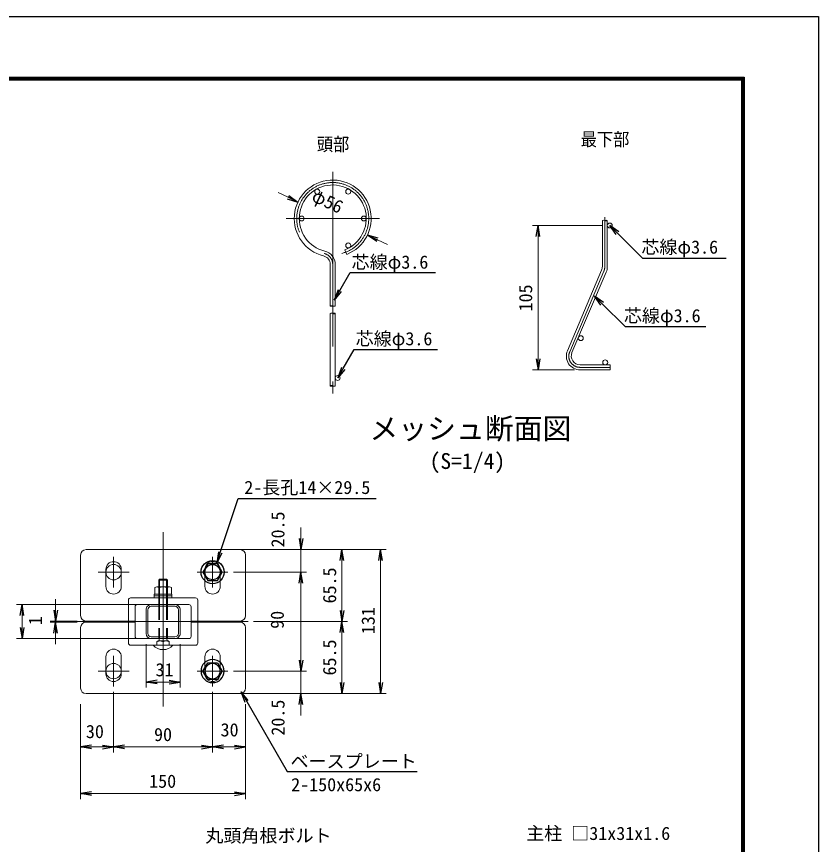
# Model space of a CAD drawing. Units: millimetres, scale not verified, with parts at other scales. Extents: x -396 to 8004, y -2970 to 2970.
# Drawn here: x 5087 to 8004, y -41 to 2970 of the extents above; entities that cross this region are included whole.
import ezdxf
from ezdxf.enums import TextEntityAlignment as Align

# ---------------------------------------------------------------- set-up
doc = ezdxf.new("R2010")
doc.units = ezdxf.units.MM
doc.header["$LTSCALE"] = 20
doc.linetypes.add('DASHED', pattern=[7.5, 6, -1.5])
doc.linetypes.add('USER1', pattern=[50.8, 31.75, -6.35, 6.35, -6.35])
for name, color, linetype, lineweight in [('0-2_D-STR-DIM', 7, 'Continuous', 13), ('0-3_D-STR3', 3, 'Continuous', 13), ('0-4_D-BMK', 2, 'USER1', 13), ('0-6_D-STR2', 7, 'Continuous', 13), ('0-7_0', 7, 'Continuous', 25), ('0-8_D-STR-TXT', 7, 'Continuous', 25), ('0-E_31', 1, 'Continuous', 5), ('1-0_D-TTL', 7, 'Continuous', 25)]:
    doc.layers.add(name, color=color, linetype=linetype, lineweight=lineweight)
doc.layers.add('0-9_D-TTL-TXT', color=7, linetype='Continuous')
doc.styles.add('ＭＳ ゴシック', font='')
doc.styles.get('ＭＳ ゴシック').set_extended_font_data('MS Gothic')

# ---------------------------------------------------------------- blocks, each defined once
blk = doc.blocks.new('_Open')
at = {"layer": '0-7_0'}
blk.add_line((-20, 3.33), (0, 0), dxfattribs=at)
blk.add_lwpolyline([(-20, -3.33), (0, 0), (-20, 0)], dxfattribs=at)
blk = doc.blocks.new('ベースプレート部品\u3000平面図')
at = {"layer": '0-3_D-STR3'}
for p, q in [((-13176.5, 106918.2), (-15976.5, 106918.2)), ((-16076.5, 106818.2), (-16076.5, 105718.2)), ((-13076.5, 105718.2), (-13076.5, 106818.2)), ((-15616.5, 106248.2), (-15616.5, 106558.2)), ((-15336.5, 106248.2), (-15336.5, 106558.2)), ((-13816.5, 106248.2), (-13816.5, 106558.2)), ((-13536.5, 106248.2), (-13536.5, 106558.2)), ((-15206.5, 105618.2), (-15206.5, 105998.2)), ((-13986.5, 106038.2), (-15166.5, 106038.2)), ((-13946.5, 105998.2), (-13946.5, 105618.2)), ((-15086.5, 105618.2), (-15086.5, 105878.2)), ((-14106.5, 105918.2), (-15046.5, 105918.2)), ((-14066.5, 105618.2), (-14066.5, 105878.2)), ((-15976.5, 105618.2), (-15084.8, 105618.2)), ((-14064.8, 105618.2), (-13176.5, 105618.2))]:
    blk.add_line(p, q, dxfattribs=at)
for centre, radius, start, end in [((-15976.5, 106818.2), 100, 90, 180), ((-13176.5, 106818.2), 100, 0, 90), ((-15476.5, 106558.2), 140, 0, 180), ((-13676.5, 106558.2), 140, 0, 180), ((-15476.5, 106248.2), 140, 180, 0), ((-13676.5, 106248.2), 140, 180, 0), ((-15166.5, 105998.2), 40, 90, 180), ((-13986.5, 105998.2), 40, 0, 90), ((-15046.5, 105878.2), 40, 90, 180), ((-14106.5, 105878.2), 40, 0, 90), ((-15976.5, 105718.2), 100, 180, 270), ((-13176.5, 105718.2), 100, 270, 0)]:
    blk.add_arc(centre, radius, start, end, dxfattribs=at)
blk = doc.blocks.new('M10-平')
at = {"layer": '0-7_0', "color": 3}
blk.add_lwpolyline([(152.6, -88.1), (152.6, 88.1), (0, 176.2), (-152.6, 88.1), (-152.6, -88.1), (0, -176.2)], close=True, dxfattribs=at)
for radius in [210, 138.5]:
    blk.add_circle((0, 0), radius, dxfattribs=at)
blk = doc.blocks.new('MLeader6')
at = {"layer": '0-2_D-STR-DIM', "lineweight": 25}
blk.add_line((6268.02, 1969.75), (6242.25, 1938.44), dxfattribs=at)
for points in [[(6262.25, 1973.08), (6300.23, 2038.87), (6603.56, 2038.87), (6610.76, 2038.87)], [(6256.48, 1976.42), (6242.25, 1938.44), (6262.25, 1973.08)]]:
    blk.add_lwpolyline(points, dxfattribs=at)
blk = doc.blocks.new('MLeader7')
at = {"layer": '0-2_D-STR-DIM', "lineweight": 25}
blk.add_line((6280.81, 1686.79), (6255.04, 1655.48), dxfattribs=at)
for points in [[(6275.04, 1690.12), (6314.89, 1759.14), (6611.53, 1759.14), (6618.73, 1759.14)], [(6269.27, 1693.45), (6255.04, 1655.48), (6275.04, 1690.12)]]:
    blk.add_lwpolyline(points, dxfattribs=at)
blk = doc.blocks.new('MLeader8')
at = {"layer": '0-2_D-STR-DIM', "lineweight": 25}
blk.add_line((7268.37, 2177.16), (7244.8, 2210.16), dxfattribs=at)
for points in [[(7277.79, 2186.59), (7244.8, 2210.16), (7273.08, 2181.87)], [(7273.08, 2181.87), (7363.82, 2091.13), (7660.74, 2091.13), (7667.94, 2091.13)]]:
    blk.add_lwpolyline(points, dxfattribs=at)
blk = doc.blocks.new('MLeader9')
at = {"layer": '0-2_D-STR-DIM', "lineweight": 25}
blk.add_line((7212.76, 1920.67), (7189.19, 1953.67), dxfattribs=at)
for points in [[(7222.18, 1930.1), (7189.19, 1953.67), (7217.47, 1925.39)], [(7217.47, 1925.39), (7300.51, 1842.35), (7587.57, 1842.35), (7594.77, 1842.35)]]:
    blk.add_lwpolyline(points, dxfattribs=at)
blk = doc.blocks.new('MLeader11')
at = {"layer": '0-8_D-STR-TXT'}
blk.add_line((5833.86, 1018.9), (5814.91, 983.05), dxfattribs=at)
for points in [[(5827.54, 1021), (5892.92, 1217.49), (6387.4, 1217.49), (6394.6, 1217.49)], [(5821.21, 1023.11), (5814.91, 983.05), (5827.54, 1021)]]:
    blk.add_lwpolyline(points, dxfattribs=at)
blk = doc.blocks.new('MLeader12')
at = {"layer": '0-8_D-STR-TXT'}
blk.add_line((5918.24, 475.58), (5904, 513.55), dxfattribs=at)
for points in [[(5929.79, 482.25), (5904, 513.55), (5924.02, 478.91)], [(5924.02, 478.91), (6071.23, 224.11), (6537.05, 224.11), (6544.25, 224.11)]]:
    blk.add_lwpolyline(points, dxfattribs=at)

msp = doc.modelspace()

# ---------------------------------------------------------------- linework, layer by layer
at = {"layer": '0-2_D-STR-DIM'}
for p, q in [((6074.39, 2312.59), (6038.25, 2329.73)), ((7215.8, 2210.16), (6963.81, 2210.16)), ((6983.81, 1725.16), (6983.81, 2170.16)), ((6399.68, 2158.36), (6435.83, 2141.22)), ((7116.8, 1685.16), (6963.81, 1685.16)), ((6121.22, 1071.41), (6121.22, 1111.41)), ((5836.89, 1031.41), (6290.59, 1031.41)), ((5919.88, 1031.41), (6141.22, 1031.41)), ((5919.88, 1031.41), (6430.94, 1031.41)), ((6121.22, 949.42), (6121.22, 1031.41)), ((6270.59, 809.41), (6270.59, 991.41)), ((6410.94, 991.41), (6410.94, 547.41)), ((5875.87, 949.42), (6141.22, 949.42)), ((5875.87, 949.42), (6141.22, 949.42)), ((6121.22, 909.42), (6121.22, 869.42)), ((6121.22, 909.42), (6121.22, 629.41)), ((5228.53, 811.41), (5228.53, 851.41)), ((5537.88, 831.41), (5087, 831.41)), ((5107, 747.41), (5107, 791.41)), ((5307.9, 771.41), (5208.53, 771.41)), ((5307.9, 767.41), (5208.53, 767.41)), ((5228.53, 767.41), (5228.53, 771.41)), ((5949.36, 769.41), (6290.59, 769.41)), ((5949.36, 769.41), (6290.59, 769.41)), ((5228.53, 727.41), (5228.53, 687.41)), ((6270.59, 547.41), (6270.59, 729.41)), ((5537.88, 707.41), (5087, 707.41)), ((5557.88, 687.41), (5557.88, 529.23)), ((5681.88, 687.41), (5681.88, 529.23)), ((6121.22, 629.41), (6121.22, 669.41)), ((5875.87, 589.41), (6141.22, 589.41)), ((5875.87, 589.41), (6141.22, 589.41)), ((6121.22, 589.41), (6121.22, 507.41)), ((5597.88, 549.23), (5641.88, 549.23)), ((5439.87, 513.46), (5439.87, 293.65)), ((5439.87, 513.46), (5439.87, 293.65)), ((5799.87, 513.46), (5799.87, 293.65)), ((5799.87, 513.46), (5799.87, 293.65)), ((5836.89, 507.41), (6290.59, 507.41)), ((5919.88, 507.41), (6141.22, 507.41)), ((5919.88, 507.41), (6430.94, 507.41)), ((5319.88, 469.46), (5319.88, 293.65)), ((5319.88, 469.46), (5319.88, 123.93)), ((5919.88, 469.46), (5919.88, 293.65)), ((5919.88, 469.46), (5919.88, 123.93)), ((6121.22, 467.41), (6121.22, 427.41)), ((5399.87, 313.65), (5359.88, 313.65)), ((5759.87, 313.65), (5479.87, 313.65)), ((5839.87, 313.65), (5879.88, 313.65)), ((5879.88, 143.93), (5359.88, 143.93))]:
    msp.add_line(p, q, dxfattribs=at)
at = {"layer": '0-3_D-STR3'}
for p, q in [((5603.86, 920.21), (5607.06, 923.41)), ((5603.87, 895.81), (5603.86, 920.21)), ((5635.86, 920.21), (5603.86, 920.21)), ((5632.66, 923.41), (5607.06, 923.41)), ((5607.07, 895.81), (5607.06, 923.41)), ((5632.67, 895.81), (5632.66, 923.41)), ((5635.86, 920.21), (5632.66, 923.41)), ((5635.87, 895.81), (5635.86, 920.21)), ((5589.88, 869.81), (5589.88, 893.01)), ((5596.77, 895.81), (5642.95, 895.81)), ((5604.88, 869.81), (5604.88, 893.01)), ((5634.88, 869.81), (5634.88, 893.01)), ((5649.88, 869.81), (5649.88, 893.01)), ((5587.88, 869.81), (5587.88, 863.41)), ((5587.88, 863.41), (5651.88, 863.41)), ((5589.88, 869.81), (5649.88, 869.81)), ((5655.88, 683.41), (5583.88, 683.41))]:
    msp.add_line(p, q, dxfattribs=at)
at = {"layer": '0-3_D-STR3', "linetype": 'DASHED'}
for p, q in [((5603.87, 895.81), (5603.88, 708.21)), ((5607.07, 895.81), (5607.09, 708.21)), ((5632.67, 895.82), (5632.69, 708.22)), ((5635.87, 895.82), (5635.88, 708.22)), ((5597.28, 697.01), (5601.44, 699.41)), ((5597.28, 683.41), (5597.28, 697.01)), ((5638.33, 699.41), (5601.44, 699.41)), ((5635.88, 708.21), (5603.88, 708.21)), ((5603.88, 699.41), (5607.08, 708.21)), ((5635.88, 699.41), (5632.68, 708.21)), ((5642.48, 697.01), (5638.33, 699.41)), ((5642.48, 683.41), (5642.48, 697.01))]:
    msp.add_line(p, q, dxfattribs=at)
at = {"layer": '0-3_D-STR3'}
msp.add_lwpolyline([(5587.88, 869.81), (5651.88, 869.81), (5651.88, 863.41)], dxfattribs=at)
msp.add_lwpolyline([(5587.88, 863.41), (5651.88, 863.41), (5651.88, 855.41), (5587.88, 855.41)], close=True, dxfattribs=at)
for centre in [(5439.88, 949.41), (5439.88, 589.41)]:
    msp.add_circle(centre, 28, dxfattribs=at)
for centre, radius, start, end in [((5597.38, 884.44), 11.39, 48.83491, 131.16509), ((5619.88, 854.23), 41.58, 68.85295, 111.14705), ((5642.38, 884.43), 11.4, 48.86505, 131.13495), ((5619.88, 715.91), 48.5, 222.07502, 317.92498)]:
    msp.add_arc(centre, radius, start, end, dxfattribs=at)
at = {"layer": '0-3_D-STR3', "linetype": 'DASHED'}
for centre, radius, start, end in [((5608.58, 671.41), 27.99, 66.18668, 113.81332), ((5631.18, 671.62), 27.8, 66.0128, 113.9872)]:
    msp.add_arc(centre, radius, start, end, dxfattribs=at)
at = {"layer": '0-4_D-BMK'}
for p, q in [((6237.04, 2404.98), (6237.04, 1599.4)), ((6406.54, 2235.48), (6067.54, 2235.48)), ((7226.8, 2060.46), (7226.8, 2240.82)), ((7099.05, 1751.18), (7223.54, 2044.44)), ((7245.8, 1694.16), (7136.8, 1694.16)), ((5619.88, 1095.24), (5619.88, 442.56)), ((5439.88, 1005.41), (5439.88, 893.41)), ((5799.88, 1005.41), (5799.88, 893.41)), ((5383.88, 949.41), (5495.88, 949.41)), ((5855.88, 949.41), (5743.88, 949.41)), ((5929.36, 769.41), (5297.71, 769.41)), ((5439.88, 533.41), (5439.88, 645.41)), ((5799.88, 533.41), (5799.88, 645.41)), ((5383.88, 589.41), (5495.88, 589.41)), ((5855.88, 589.41), (5743.88, 589.41))]:
    msp.add_line(p, q, dxfattribs=at)
for centre, radius, start, end in [((6237.04, 2235.48), 131, 284.7, 256.20952), ((6196.04, 2068.44), 41, 0, 76.20952), ((7185.8, 2060.46), 41, 337, 0), ((7136.8, 1735.16), 41, 157, 270)]:
    msp.add_arc(centre, radius, start, end, dxfattribs=at)
at = {"layer": '0-6_D-STR2'}
for p, q in [((7217.8, 2060.46), (7217.8, 2227.88)), ((7235.8, 2060.46), (7235.8, 2227.88)), ((6281.26, 2121.77), (6287.78, 2105)), ((6228.04, 2068.44), (6228.04, 1917.25)), ((6246.04, 2068.44), (6246.04, 1917.17)), ((7090.77, 1754.69), (7215.25, 2047.95)), ((7107.34, 1747.66), (7231.82, 2040.92)), ((6228.04, 1890.27), (6228.04, 1626.7)), ((6246.04, 1890.27), (6246.04, 1626.7)), ((7245.8, 1703.16), (7136.8, 1703.16)), ((7245.8, 1703.16), (7245.8, 1685.16)), ((7245.8, 1685.16), (7136.8, 1685.16))]:
    msp.add_line(p, q, dxfattribs=at)
for centre in [(6180.54, 2333.34), (6293.54, 2333.34), (6124.04, 2235.48), (6350.04, 2235.48), (7244.8, 2210.16), (6293.54, 2137.62), (7139.45, 1800.28), (7228.3, 1712.16), (6255.04, 1655.48)]:
    msp.add_circle(centre, 9, dxfattribs=at)
for centre, radius, start, end in [((6237.04, 2235.48), 140, 291.25, 256.20952), ((6237.04, 2235.48), 122, 291.25, 256.20952), ((6196.04, 2068.44), 50, 0, 76.20952), ((6196.04, 2068.44), 32, 0, 76.20952), ((7185.8, 2060.46), 32, 337, 0), ((7185.8, 2060.46), 50, 337, 0), ((7136.8, 1735.16), 50, 157, 270), ((7136.8, 1735.16), 32, 157, 270)]:
    msp.add_arc(centre, radius, start, end, dxfattribs=at)
for centre, major_axis, start_param in [((7222.31, 2227.79), (-4.5, 0), 3.2194146), ((6241.54, 1917.25), (4.5, 0), 3.1415927), ((6232.55, 1890.18), (-4.5, 0), 3.2194146), ((6241.5, 1626.83), (4.5, 0), 3.2194146)]:
    msp.add_ellipse(centre, major_axis=major_axis, ratio=0.246642, start_param=start_param, end_param=6.2053633, dxfattribs=at)
for centre, major_axis in [((7231.31, 2227.79), (-4.5, 0)), ((6232.54, 1917.25), (4.5, 0)), ((6241.55, 1890.18), (-4.5, 0)), ((6232.5, 1626.83), (4.5, 0))]:
    msp.add_ellipse(centre, major_axis=major_axis, ratio=0.246642, dxfattribs=at)
at = {"layer": '0-E_31'}
for p, q in [((5662.86, 831.41), (5576.91, 831.41)), ((5662.76, 825.01), (5577.01, 825.01)), ((5557.89, 812.21), (5557.89, 726.61)), ((5564.28, 726.54), (5564.28, 812.28)), ((5675.49, 726.54), (5675.49, 812.28)), ((5681.88, 726.61), (5681.88, 812.21)), ((5576.98, 707.41), (5662.79, 707.41)), ((5577.01, 713.81), (5662.76, 713.81))]:
    msp.add_line(p, q, dxfattribs=at)
for centre, radius, start, end in [((5577.09, 812.21), 19.2, 90, 180.00001), ((5577.08, 812.21), 12.8, 90, 180), ((5662.68, 812.21), 19.2, 0.00001, 90.00002), ((5662.69, 812.21), 12.8, 0.00001, 90.00002), ((5577.09, 726.61), 19.2, 180.00001, 270), ((5577.08, 726.61), 12.8, 180, 270), ((5662.68, 726.61), 19.2, 270, 0.00001), ((5662.69, 726.61), 12.8, 270, 0.00001)]:
    msp.add_arc(centre, radius, start, end, dxfattribs=at)
at = {"layer": '1-0_D-TTL', "color": 2}
msp.add_lwpolyline([(-396.06, 2970), (8003.94, 2970), (8003.94, -2970), (-396.06, -2970)], close=True, dxfattribs=at)
at = {"layer": '1-0_D-TTL'}
for points in [[(-126.06, 2750), (7733.94, 2750), (7733.94, -2750), (-126.06, -2750)], [(-123.56, 2747.5), (7731.44, 2747.5), (7731.44, -2747.5), (-123.56, -2747.5)], [(-121.06, 2745), (7728.94, 2745), (7728.94, -2745), (-121.06, -2745)], [(-118.56, 2742.5), (7726.44, 2742.5), (7726.44, -2742.5), (-118.56, -2742.5)], [(-116.06, 2740), (7723.94, 2740), (7723.94, -2740), (-116.06, -2740)]]:
    msp.add_lwpolyline(points, close=True, dxfattribs=at)

# ---------------------------------------------------------------- block references
at = {"layer": '0-2_D-STR-DIM', "xscale": 2, "yscale": 2}
for p, rotation in [((6110.54, 2295.46), 334.63247), ((6983.81, 2210.16), 90), ((6363.54, 2175.5), 154.63247), ((6983.81, 1685.16), 270), ((6121.22, 1031.41), 270), ((6270.59, 1031.41), 90), ((6410.94, 1031.41), 90), ((6121.22, 949.42), 90), ((6121.22, 949.42), 90), ((5107, 831.41), 90), ((5228.53, 771.41), 270), ((6270.59, 769.41), 270), ((5228.53, 767.41), 90), ((6270.59, 769.41), 90), ((5107, 707.41), 270), ((6121.22, 589.41), 270), ((6121.22, 589.41), 270), ((5557.88, 549.23), 180), ((6270.59, 507.41), 270), ((6410.94, 507.41), 270), ((6121.22, 507.41), 90), ((5319.88, 313.65), 180), ((5439.87, 313.65), 180), ((5799.87, 313.65), 180), ((5319.88, 143.93), 180)]:
    msp.add_blockref('_Open', p, dxfattribs=dict(at, rotation=rotation))
at = {"layer": '0-2_D-STR-DIM'}
for name in ['MLeader8', 'MLeader6', 'MLeader9', 'MLeader7']:
    msp.add_blockref(name, (0, 0), dxfattribs=at)
at = {"layer": '0-2_D-STR-DIM', "xscale": 2, "yscale": 2}
for p in [(5681.88, 549.23), (5439.87, 313.65), (5799.87, 313.65), (5919.88, 313.65), (5919.88, 143.93)]:
    msp.add_blockref('_Open', p, dxfattribs=at)
at = {"layer": '0-3_D-STR3', "xscale": 0.2, "yscale": 0.2}
msp.add_blockref('ベースプレート部品\u3000平面図', (8535.19, -20352.22), dxfattribs=at)
at = {"layer": '0-3_D-STR3', "yscale": 0.2}
for name, p, xscale, rotation in [('M10-平', (5799.88, 949.41), 0.2, 30), ('ベースプレート部品\u3000平面図', (8535.19, 21891.05), -0.2, 180), ('M10-平', (5799.88, 589.41), -0.2, 150)]:
    msp.add_blockref(name, p, dxfattribs=dict(at, xscale=xscale, rotation=rotation))
at = {"layer": '0-8_D-STR-TXT'}
for name in ['MLeader11', 'MLeader12']:
    msp.add_blockref(name, (0, 0), dxfattribs=at)

# ---------------------------------------------------------------- texts
at = {"layer": '0-2_D-STR-DIM', "style": 'ＭＳ ゴシック'}
for s, rotation, p in [('φ56', 334.632, (6149.74, 2288.41)), ('105', 90, (6977.06, 1897.66)), ('20.5', 90, (6075.81, 1039.18)), ('65.5', 90, (6263.84, 835.56)), ('131', 90, (6404.19, 723.84)), ('1', 90, (5193.79, 756.34)), ('90', 90, (6073.47, 743.28)), ('65.5', 90, (6263.84, 573.56)), ('20.5', 90, (6076.17, 354.77))]:
    msp.add_text(s, height=48.09, rotation=rotation, dxfattribs=at).set_placement(p, align=Align.BOTTOM_LEFT)
for s, p in [('31', (5592.33, 555.97)), ('30', (5339.09, 331.31)), ('30', (5829.02, 337.45)), ('90', (5586.99, 320.4)), ('150', (5569.23, 150.68))]:
    msp.add_text(s, height=48.09, dxfattribs=at).set_placement(p, align=Align.BOTTOM_LEFT)
at = {"layer": '0-8_D-STR-TXT', "style": 'ＭＳ ゴシック', "width": 0.9}
for s, p in [('頭部', (6179.26, 2467.14)), ('最下部', (7138.97, 2485.02))]:
    msp.add_text(s, height=48.09, dxfattribs=at).set_placement(p, align=Align.BOTTOM_LEFT)
at = {"layer": '0-8_D-STR-TXT', "style": 'ＭＳ ゴシック'}
for s, p in [('芯線φ3.6', (7359.79, 2093.19)), ('芯線φ3.6', (6305.66, 2038.64)), ('芯線φ3.6', (7296.17, 1843.61)), ('芯線φ3.6', (6320.39, 1759.89)), ('2-長孔14×29.5', (5915.33, 1219.04)), ('ベースプレート', (6083.46, 223.01)), ('2-150x65x6 ', (6085.91, 138.12)), ('主柱 □31x31x1.6', (6940.74, -39.22)), ('丸頭角根ボルト', (5773.76, -47.51))]:
    msp.add_text(s, height=48.09, dxfattribs=at).set_placement(p, align=Align.BOTTOM_LEFT)
at = {"layer": '0-9_D-TTL-TXT', "style": 'ＭＳ ゴシック'}
for s, height, p in [('メッシュ断面図', 76.98, (6370.32, 1409.8)), ('(S=1/4)', 57.77, (6589.31, 1307.27))]:
    msp.add_text(s, height=height, dxfattribs=at).set_placement(p, align=Align.BOTTOM_LEFT)

doc.saveas('drawing.dxf')
